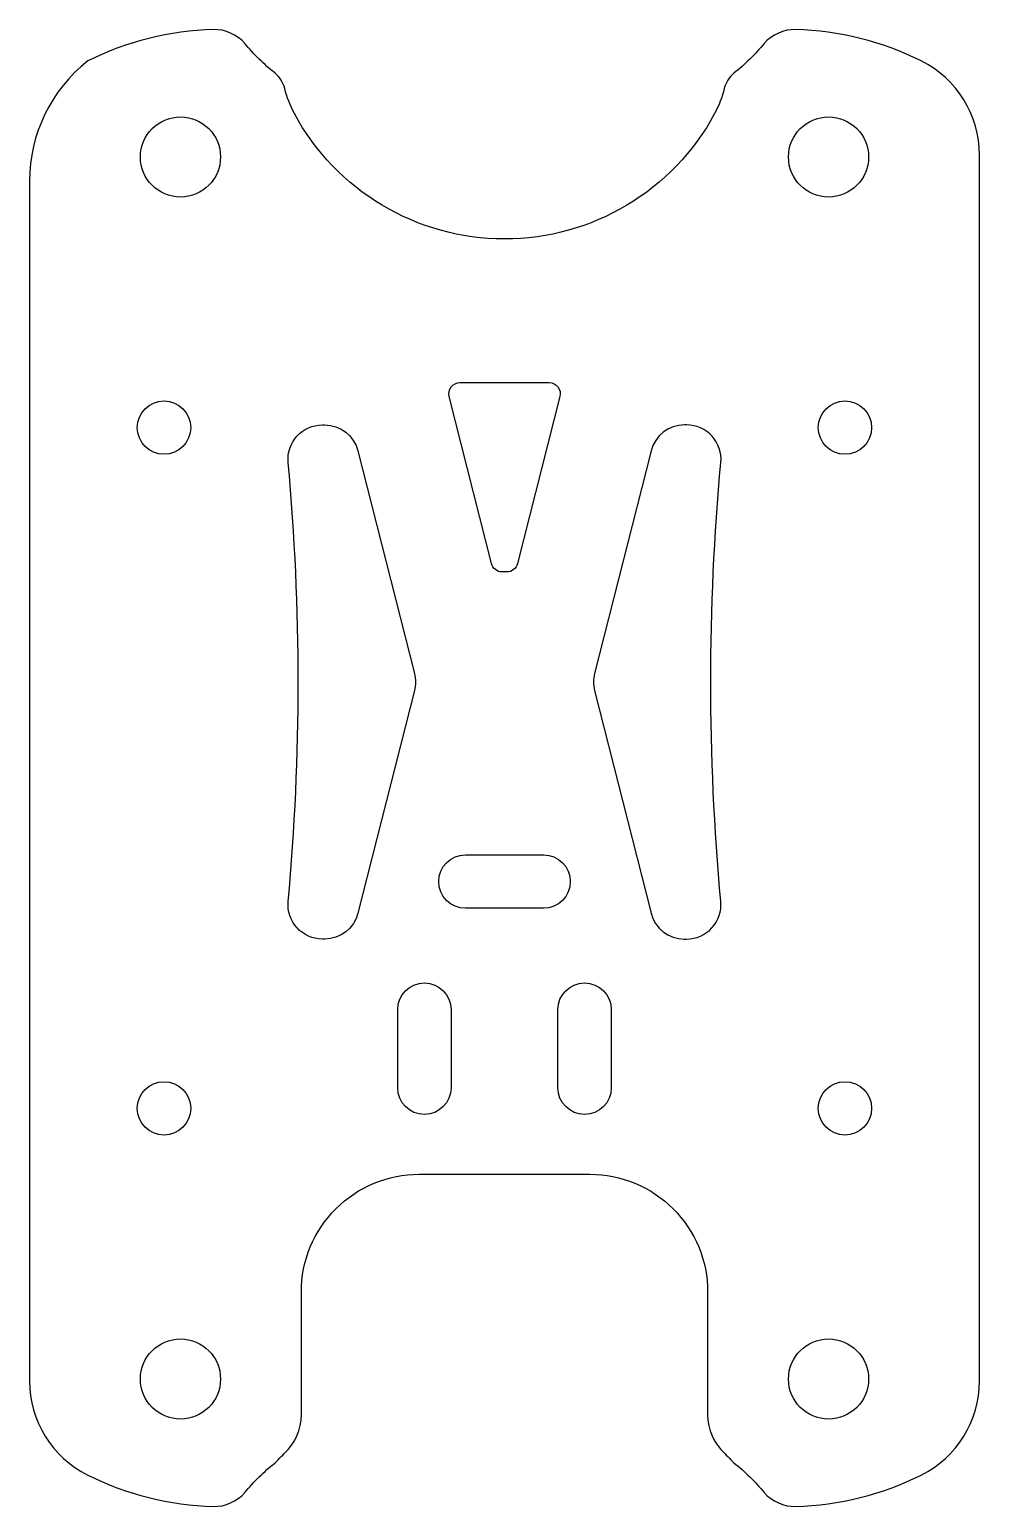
# Model space of a CAD drawing. Header units: millimetres. Extents: x -29.9 to 5.7, y -50.5 to 4.8.
import ezdxf

# ---------------------------------------------------------------- set-up
doc = ezdxf.new("R2010")
doc.units = ezdxf.units.MM
doc.layers.get('0').update_dxf_attribs({"linetype": 'CONTINUOUS'})

msp = doc.modelspace()

# ---------------------------------------------------------------- linework, layer by layer
for points in [[(3.472, 3.598, 0.109779), (-1.233, 4.773, 0.225572), (-2.409, 4.248, -0.04819), (-3.544, 3.135, 0.161631), (-3.904, 2.565, -0.063088), (-4.266, 1.627, -0.597051), (-20.005, 1.627, -0.063088), (-20.367, 2.565, 0.161631), (-20.727, 3.135, -0.04819), (-21.862, 4.248, 0.225572), (-23.038, 4.773, 0.109779), (-27.744, 3.598, 0.229332), (-29.922, -0.903), (-29.922, -45.848, 0.284138), (-27.744, -49.372, 0.109779), (-23.038, -50.548, 0.225572), (-21.862, -50.023, -0.04819), (-20.727, -48.91, 0.036251), (-20.614, -48.803, -0.020779), (-20.381, -48.567, 0.208292), (-19.743, -47.103), (-19.743, -42.515, -0.414214), (-15.333, -38.105), (-8.938, -38.105, -0.414214), (-4.528, -42.515), (-4.528, -47.103, 0.208292), (-3.89, -48.567, -0.020779), (-3.657, -48.803, 0.036251), (-3.544, -48.91, -0.04819), (-2.409, -50.023, 0.225572), (-1.233, -50.548, 0.109779), (3.472, -49.372, 0.284138), (5.651, -45.848), (5.651, 0.073, 0.284138)], [(-12.626, -15.231), (-14.21, -8.97, -0.488821), (-13.806, -8.451), (-10.463, -8.451, -0.488821), (-10.059, -8.97), (-11.645, -15.231, -0.343345), (-12.048, -15.545), (-12.222, -15.545, -0.343345)], [(-19.86, -19.667), (-19.86, -19.666, 0.02285), (-20.238, -11.442, -0.441191), (-18.957, -10.038), (-18.872, -10.038, -0.343345), (-17.625, -11.009), (-15.511, -19.35, -0.124656), (-15.511, -19.982), (-17.622, -28.324, -0.343345), (-18.869, -29.295), (-18.954, -29.295, -0.441191), (-20.235, -27.891, 0.02285)], [(-5.399, -10.038, 0.343345), (-6.646, -11.009), (-8.76, -19.35, 0.124656), (-8.761, -19.982), (-6.649, -28.324, 0.343345), (-5.402, -29.295), (-5.317, -29.295, 0.441191), (-4.036, -27.891, -0.045728), (-4.033, -11.442, 0.441191), (-5.314, -10.038)], [(-13.598, -26.142), (-10.674, -26.142, -1), (-10.674, -28.142), (-13.598, -28.142, -1)], [(-16.136, -34.864), (-16.136, -31.94, -1), (-14.136, -31.94), (-14.136, -34.864, -1)], [(-8.136, -31.94), (-8.136, -34.864, -1), (-10.136, -34.864), (-10.136, -31.94, -1)]]:
    msp.add_lwpolyline(points, format="xyb", close=True)
for centre, radius in [((-24.271, 0), 1.5), ((0, 0), 1.5), ((-24.886, -10.137), 1), ((0.614, -10.137), 1), ((-24.886, -35.637), 1), ((0.614, -35.637), 1), ((-24.271, -45.775), 1.5), ((0, -45.775), 1.5)]:
    msp.add_circle(centre, radius)

doc.saveas('drawing.dxf')
